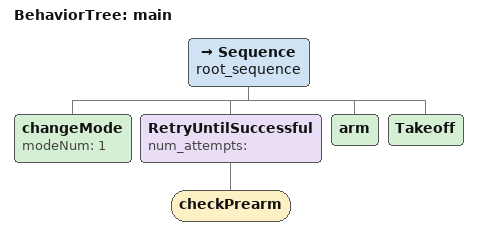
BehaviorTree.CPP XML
<?xml version="1.0" encoding="UTF-8"?>
<root BTCPP_format="4">
  <BehaviorTree ID="main">
    <Sequence name="root_sequence">
      <changeMode modeNum="1"/>
      <RetryUntilSuccessful num_attempts="">
        <checkPrearm/>
      </RetryUntilSuccessful>
      <arm/>
      <Takeoff/>
    </Sequence>
  </BehaviorTree>

</root>
